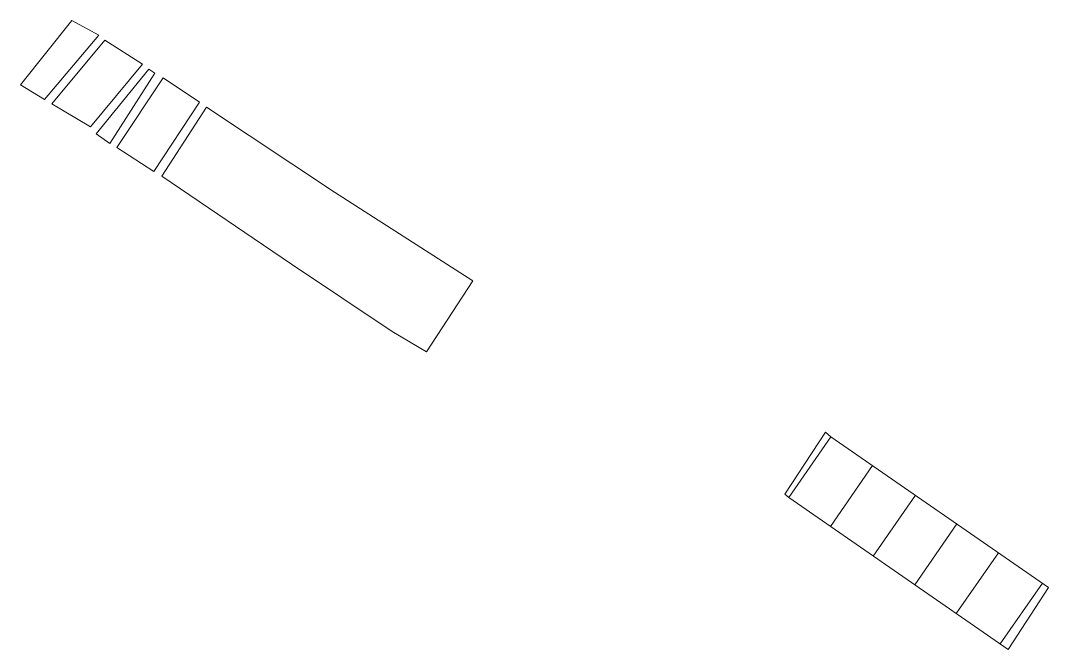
# Model space of a CAD drawing. Header units: millimetres. Extents: x 3214760 to 3224023, y 538957 to 542465.
# Drawn here: x 3221953.08 to 3221981.18, y 540943.01 to 540960.21 of the extents above; entities that cross this region are included whole.
import ezdxf

# ---------------------------------------------------------------- set-up
doc = ezdxf.new("R2010")
doc.units = ezdxf.units.MM
doc.layers.add('10_Границы покрытий и угодий', color=7, linetype='Continuous')

msp = doc.modelspace()

# ---------------------------------------------------------------- linework, layer by layer
at = {"layer": '10_Границы покрытий и угодий', "color": 7, "lineweight": 20}
for p, q in [((3221975.22, 540946.379, 28.333), (3221976.37, 540948.04, 26.319)), ((3221976.394, 540945.566, 27.999), (3221977.544, 540947.228, 26.319)), ((3221977.525, 540944.783, 27.63), (3221978.676, 540946.445, 26.319)), ((3221978.663, 540943.995, 27.28), (3221979.813, 540945.657, 26.319)), ((3221979.866, 540943.163, 26.888), (3221981.016, 540944.825, 26.319)), ((3221980.081, 540943.014, 26.319), (3221981.182, 540944.71, 26.319))]:
    msp.add_line(p, q, dxfattribs=at)
at = {"layer": '10_Границы покрытий и угодий', "color": 7, "lineweight": 20, "flags": 128}
for points, elevation in [([(3221953.081, 540958.452), (3221954.487, 540960.205), (3221955.225, 540959.802), (3221953.731, 540958.051)], 26.552), ([(3221955.388, 540959.67), (3221956.415, 540959.011), (3221954.991, 540957.302), (3221953.938, 540957.927)], 26.517), ([(3221956.585, 540958.875), (3221956.754, 540958.77), (3221955.517, 540956.846), (3221955.148, 540957.108)], 26.46), ([(3221955.715, 540956.735), (3221956.984, 540958.641), (3221957.973, 540957.972), (3221956.722, 540956.081)], 26.513), ([(3221956.943, 540955.949), (3221958.162, 540957.842), (3221961.664, 540955.51), (3221965.445, 540953.087), (3221964.182, 540951.151), (3221963.243, 540951.709), (3221960.486, 540953.547)], 26.451), ([(3221973.978, 540947.259), (3221974.084, 540947.165), (3221975.237, 540948.825), (3221975.087, 540948.957)], 27.328)]:
    msp.add_lwpolyline(points, close=True, dxfattribs=dict(at, elevation=elevation))
for points, elevation in [([(3221981.182, 540944.71), (3221975.237, 540948.825)], 26.319), ([(3221974.084, 540947.165), (3221980.081, 540943.014)], 27.287)]:
    msp.add_lwpolyline(points, dxfattribs=dict(at, elevation=elevation))

doc.saveas('drawing.dxf')
